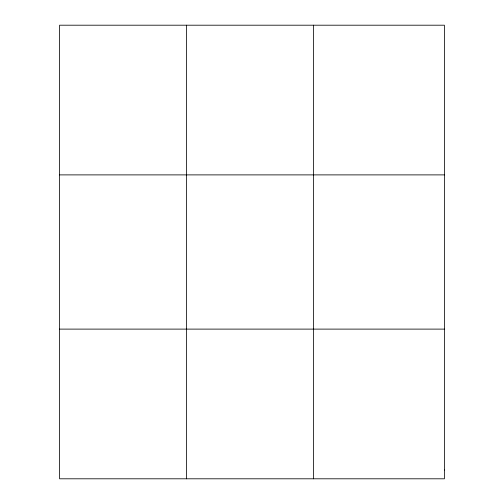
<?xml version="1.0" encoding="UTF-8"?>
<svg xmlns="http://www.w3.org/2000/svg" width="504" height="504" viewBox="0 0 504 504"><rect width="100%" height="100%" fill="white"/><g stroke="black" fill="none" stroke-linecap="round" stroke-linejoin="round"><path stroke-width="0.76" d="M186.581 478.8L186.581 25.2M313.57 478.8L313.57 25.2M59.598 174.888L444.402 174.888M59.598 329.112L444.402 329.112M444.402 469.993L444.402 478.8L59.598 478.8L59.598 25.2L444.402 25.2L444.402 469.993"/></g></svg>
